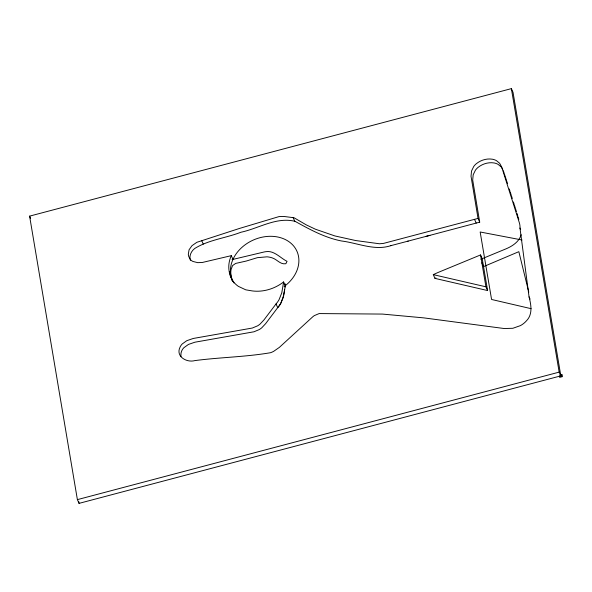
<?xml version="1.0" encoding="UTF-8"?>
<svg xmlns="http://www.w3.org/2000/svg" width="592" height="592" viewBox="0 0 592 592"><rect width="100%" height="100%" fill="white"/><g stroke="black" fill="none" stroke-linecap="round" stroke-linejoin="round"><path stroke-width="0.89" d="M284.685 289.695L283.065 297.939L280.682 303.496A25.804 20.446 -24 0 1 277.707 307.655L265.616 323.676L261.745 327.813A18.337 14.526 -24 0 1 259.296 329.559L253.998 331.779L194.894 342.206L188.448 344.433L183.89 347.704A11.3 8.947 -24 0 0 181.774 350.767L181.011 353.069L180.878 356.724M425.715 236.46L479.705 222.155L478.033 218.411L383.483 243.408L379.487 243.771L355.585 240.53L334.931 235.949L315.492 229.245L306.33 224.916L294.032 217.752L284.005 216.465L279.032 216.591L239.316 228.497L196.825 242.313L191.986 245.687L189.077 249.765L188.3 254.301L188.759 256.625L190.343 259.481A11.396 9.028 -24 0 0 192.903 261.449L197.743 262.663L202.353 262.471L231.302 255.655A35.335 27.994 -24 0 0 229.289 271.891L230.17 275.724L231.746 279.239A32.479 25.737 -24 0 0 238.317 286.328L245.754 289.828L252.281 290.924A35.335 27.994 -24 0 0 283.612 281.933L281.785 292.811L279.017 299.759A25.804 20.446 -24 0 1 276.042 303.918L263.951 319.939L260.08 324.068A18.337 14.526 -24 0 1 257.631 325.815L252.333 328.035L193.229 338.469L186.783 340.696L182.225 343.959A11.3 8.947 -24 0 0 180.109 347.023C175.299 356.377 186.695 362.933 194.857 360.602C219.965 357.294 245.599 356.991 270.507 352.714A19.284 15.281 -24 0 0 273.637 351.359L279.365 347.378L312.687 316.861A17.494 13.86 -24 0 1 314.308 315.617L319.147 313.575L382.476 314.078L423.82 317.882L504.14 328.523L512.85 328.286L520.412 325.622A18.663 14.785 -24 0 0 526.31 320.982C532.948 314.404 531.113 304.917 529.063 296.858L519.983 228.024L520.649 229.518M285.07 287.002L285.277 285.67L283.612 281.933M521.167 234.721C519.095 241.839 512.324 246.22 505.842 248.921L480.882 259.229M561.801 376.105L561.334 376.068A3.293 2.612 -24 0 0 560.883 376.031L560.861 376.038M284.227 284.648L285.588 284.012L283.657 295.674L280.867 303.171A25.826 20.461 -24 0 1 277.707 307.655L276.042 303.918M433.292 274.644L437.162 272.868A22.311 17.679 -24 0 1 437.888 272.549L480.549 254.937L482.214 258.682L487.601 290.554L434.957 278.381L433.292 274.644L485.936 286.809L487.601 290.554M434.957 278.381L435.904 277.951M561.357 375.794L561.712 375.654M390.92 245.636C374.773 251.067 357.716 242.994 341.658 241.011C324.86 237.755 309.786 229.467 295.09 221.341C276.316 216.679 258.845 228.423 240.981 232.234C225.789 238.132 208.606 239.819 194.687 248.514C191.157 251.208 188.885 255.981 190.432 260.369M29.6 216.132L511.377 88.63L513.042 92.367L560.831 375.868L79.054 503.37L77.389 499.633L29.6 216.132L30.599 218.374M407.437 241.292L429.91 235.357M77.389 499.633L559.166 372.124L560.831 375.868M559.951 374.921L562.015 374.373L562.4 376.638L559.647 377.37L559.388 375.853M561.194 375.594L561.031 375.639A1.288 1.021 -24 0 1 560.535 375.52M390.713 245.687L408.258 241.077M232.079 259.607L263.655 252.088A20.868 16.532 -24 0 1 265.83 251.681C274.133 250.261 280.231 257.942 287.046 261.346L285.855 263.736C280.216 264.698 277.145 259.414 272.246 257.897A22.481 17.812 -24 0 0 266.999 256.824L257.357 257.675L246.25 261.05L235.683 263.418L232.56 265.586L231.013 269.745A31.087 24.627 -24 0 0 231.553 278.543L232.508 281.185M522.055 239.997L480.164 231.997L491.575 299.471L531.105 308.676M502.793 169.364L501.298 167.003L498.146 164.398A15.266 12.099 -24 0 0 494.142 162.97C488.481 162.001 482.517 163.836 478.07 167.388A14.223 11.27 -24 0 0 475.391 170.237L473.186 174.788L472.697 180.035L479.705 222.155M529.063 296.858L530.062 299.101M474.525 219.343L476.19 223.088M481.888 262.878L483.56 266.622L518.844 251.674L528.182 289.717M293.107 217.56L294.772 221.297M231.302 255.655L232.967 259.392M229.289 271.891L232.545 281.267M201.598 240.382L203.263 244.119M503.333 170.725L504.184 173.323M504.465 174.189L505.316 176.786M505.598 177.652L506.441 180.249M506.722 181.122L507.566 183.72M509.246 188.922L510.082 191.527M510.363 192.393L511.199 194.997M511.473 195.863L512.302 198.468M513.405 201.946L514.233 204.551M514.507 205.424L515.321 208.029M515.595 208.902L516.409 211.514M516.949 213.253L517.763 215.865M518.03 216.739L518.829 219.351M528.486 290.983L528.789 292.256M511.377 88.63L559.166 372.124M478.033 218.411L471.032 176.29L471.521 171.044L473.726 166.493A14.223 11.27 -24 0 1 476.405 163.644C480.852 160.092 486.816 158.256 492.477 159.226A15.266 12.099 -24 0 1 496.481 160.661L499.626 163.259L501.668 166.981L519.288 222.585A24.035 19.04 -24 0 1 520.013 228.024M480.549 254.937L485.936 286.809M78.743 501.55L79.054 503.37M233.951 282.932A35.335 27.994 -24 0 1 248.048 242.816A35.335 27.994 -24 0 1 293.736 246.094A35.335 27.994 -24 0 1 284.145 286.528"/></g></svg>
